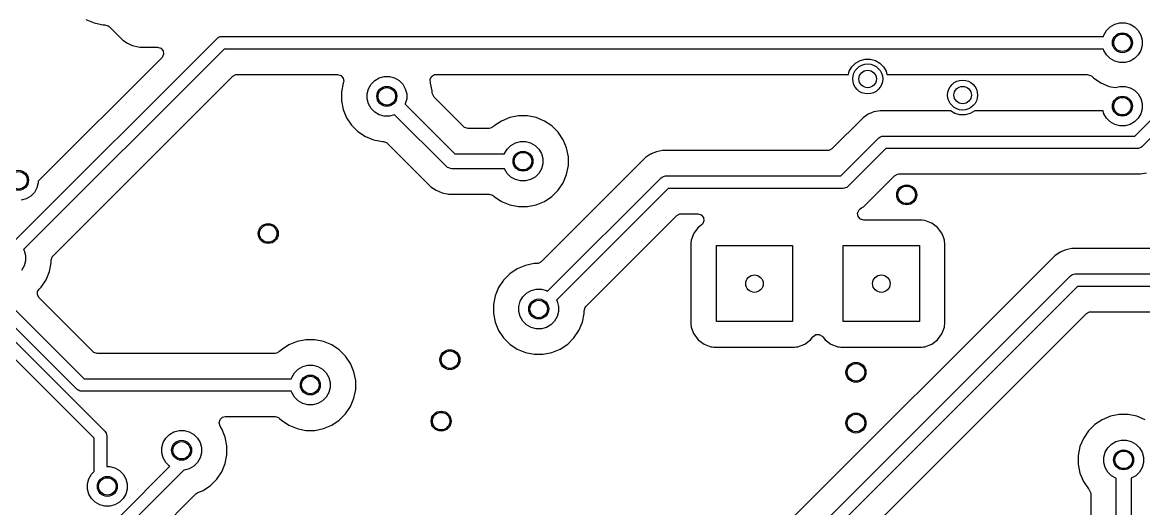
# Model space of a CAD drawing. Header units: inches. Extents: x -2.18 to 1.8, y 0.44 to 2.81.
# Drawn here: x -0.247 to 0.637, y 1.827 to 2.211 of the extents above; entities that cross this region are included whole.
import ezdxf

# ---------------------------------------------------------------- set-up
doc = ezdxf.new("R2010")
doc.units = ezdxf.units.IN
doc.header["$MEASUREMENT"] = 0
doc.layers.add('BLACK', color=250, linetype='CONTINUOUS')

msp = doc.modelspace()

# ---------------------------------------------------------------- linework, layer by layer
at = {"layer": 'BLACK', "linetype": 'CONTINUOUS'}
for p, q in [((-0.19694, 2.2133), (-0.19043, 2.21061)), ((-0.19043, 2.21061), (-0.18466, 2.20946)), ((-0.18466, 2.20946), (-0.18352, 2.20923)), ((-0.18352, 2.20923), (-0.18352, 2.20923)), ((-0.18352, 2.20923), (-0.18352, 2.20923)), ((-0.18352, 2.20923), (-0.18189, 2.20923)), ((-0.18189, 2.20923), (-0.17925, 2.20846)), ((0.61041, 2.20749), (0.61397, 2.20955)), ((0.61397, 2.20955), (0.61794, 2.21061)), ((0.61794, 2.21061), (0.62206, 2.21061)), ((0.62206, 2.21061), (0.62603, 2.20955)), ((0.62603, 2.20955), (0.62959, 2.20749)), ((-0.17925, 2.20846), (-0.17844, 2.2078)), ((-0.17844, 2.2078), (-0.16772, 2.19708)), ((0.60515, 2.19992), (0.60545, 2.20103)), ((0.60545, 2.20103), (0.60751, 2.20459)), ((0.60751, 2.20459), (0.61041, 2.20749)), ((0.62959, 2.20749), (0.63249, 2.20459)), ((0.63249, 2.20459), (0.63455, 2.20103)), ((0.63455, 2.20103), (0.63561, 2.19706)), ((-0.25298, 2.03898), (-0.09348, 2.19848)), ((-0.16772, 2.19708), (-0.16772, 2.19708)), ((-0.16772, 2.19708), (-0.16413, 2.19469)), ((-0.16413, 2.19469), (-0.16364, 2.19435)), ((-0.16364, 2.19435), (-0.16087, 2.19321)), ((-0.16087, 2.19321), (-0.16087, 2.19321)), ((-0.16087, 2.19321), (-0.16087, 2.19321)), ((-0.16087, 2.19321), (-0.1591, 2.19247)), ((-0.1591, 2.19247), (-0.1591, 2.19247)), ((-0.1591, 2.19247), (-0.15428, 2.19152)), ((-0.15428, 2.19152), (-0.15428, 2.19152)), ((-0.15428, 2.19152), (-0.15428, 2.19152)), ((-0.15428, 2.19152), (-0.15428, 2.19152)), ((-0.15428, 2.19152), (-0.14937, 2.19152)), ((-0.14937, 2.19152), (-0.14054, 2.19152)), ((-0.14054, 2.19152), (-0.1379, 2.19074)), ((-0.09348, 2.19848), (-0.09273, 2.19909)), ((-0.09273, 2.19909), (-0.09148, 2.19961)), ((-0.09273, 2.19909), (-0.09273, 2.19909)), ((-0.09148, 2.19961), (-0.09096, 2.19983)), ((-0.09096, 2.19983), (-0.09, 2.19992)), ((-0.09096, 2.19983), (-0.09096, 2.19983)), ((-0.09, 2.19992), (0.60515, 2.19992)), ((0.63561, 2.19294), (0.63455, 2.18897)), ((0.63561, 2.19706), (0.63561, 2.19294)), ((-0.08796, 2.19008), (-0.24602, 2.03202)), ((-0.13709, 2.18318), (-0.23439, 2.08589)), ((-0.1379, 2.19074), (-0.1361, 2.18866)), ((-0.13685, 2.18344), (-0.13709, 2.18318)), ((-0.13571, 2.18594), (-0.13685, 2.18344)), ((-0.1361, 2.18866), (-0.13571, 2.18594)), ((0.60515, 2.19008), (-0.08796, 2.19008)), ((0.60545, 2.18897), (0.60515, 2.19008)), ((0.60751, 2.18541), (0.60545, 2.18897)), ((0.61041, 2.18251), (0.60751, 2.18541)), ((0.61397, 2.18045), (0.61041, 2.18251)), ((0.62959, 2.18251), (0.62603, 2.18045)), ((0.63249, 2.18541), (0.62959, 2.18251)), ((0.63455, 2.18897), (0.63249, 2.18541)), ((0.4047, 2.17248), (0.40676, 2.17604)), ((0.40676, 2.17604), (0.40967, 2.17895)), ((0.40967, 2.17895), (0.41323, 2.18101)), ((0.41323, 2.18101), (0.4172, 2.18207)), ((0.4172, 2.18207), (0.42131, 2.18207)), ((0.42131, 2.18207), (0.42528, 2.18101)), ((0.42528, 2.18101), (0.42884, 2.17895)), ((0.42884, 2.17895), (0.43175, 2.17604)), ((0.43175, 2.17604), (0.4338, 2.17248)), ((0.61794, 2.17939), (0.61397, 2.18045)), ((0.62206, 2.17939), (0.61794, 2.17939)), ((0.62603, 2.18045), (0.62206, 2.17939)), ((-0.2228, 2.02693), (-0.0811, 2.16863)), ((-0.0811, 2.16863), (-0.07868, 2.16995)), ((-0.07868, 2.16995), (-0.07765, 2.17006)), ((-0.07765, 2.17006), (0.00146, 2.17006)), ((0.00146, 2.17006), (0.0041, 2.16928)), ((0.0041, 2.16928), (0.0059, 2.16721)), ((0.0059, 2.16721), (0.00629, 2.16448)), ((0.02782, 2.16234), (0.03073, 2.16525)), ((0.03073, 2.16525), (0.03429, 2.16731)), ((0.03429, 2.16731), (0.03826, 2.16837)), ((0.03826, 2.16837), (0.04237, 2.16837)), ((0.04237, 2.16837), (0.04634, 2.16731)), ((0.04634, 2.16731), (0.0499, 2.16525)), ((0.0499, 2.16525), (0.05281, 2.16234)), ((0.07436, 2.16604), (0.0756, 2.1685)), ((0.07465, 2.16342), (0.07436, 2.16604)), ((0.0756, 2.1685), (0.07796, 2.16991)), ((0.07796, 2.16991), (0.07917, 2.17006)), ((0.07917, 2.17006), (0.40405, 2.17006)), ((0.40405, 2.17006), (0.4047, 2.17248)), ((0.4338, 2.17248), (0.43445, 2.17006)), ((0.43445, 2.17006), (0.59234, 2.17006)), ((0.59234, 2.17006), (0.59497, 2.16928)), ((0.59497, 2.16928), (0.59579, 2.16863)), ((0.59579, 2.16863), (0.5972, 2.16722)), ((0.5972, 2.16722), (0.5972, 2.16722)), ((0.5972, 2.16722), (0.60306, 2.1633)), ((0.00592, 2.16319), (0.00455, 2.15628)), ((0.00455, 2.15628), (0.00455, 2.14923)), ((0.00597, 2.16331), (0.00592, 2.16319)), ((0.00592, 2.16319), (0.00592, 2.16319)), ((0.00629, 2.16448), (0.00597, 2.16331)), ((0.0247, 2.15481), (0.02577, 2.15878)), ((0.02577, 2.15878), (0.02782, 2.16234)), ((0.05281, 2.16234), (0.05486, 2.15878)), ((0.05486, 2.15878), (0.05593, 2.15481)), ((0.07465, 2.16338), (0.07464, 2.16342)), ((0.07464, 2.16342), (0.07465, 2.16342)), ((0.07466, 2.16331), (0.07465, 2.16338)), ((0.07471, 2.16319), (0.07466, 2.16331)), ((0.07593, 2.15703), (0.07471, 2.16319)), ((0.07471, 2.16319), (0.07471, 2.16319)), ((0.07471, 2.16319), (0.07471, 2.16319)), ((0.07608, 2.15628), (0.07593, 2.15703)), ((0.07608, 2.15567), (0.07608, 2.15628)), ((0.07608, 2.15628), (0.07608, 2.15628)), ((0.60306, 2.1633), (0.60306, 2.1633)), ((0.60306, 2.1633), (0.60306, 2.1633)), ((0.60306, 2.1633), (0.60957, 2.16061)), ((0.60957, 2.16061), (0.61436, 2.15965)), ((0.61436, 2.15965), (0.61794, 2.16061)), ((0.61794, 2.16061), (0.62206, 2.16061)), ((0.62206, 2.16061), (0.62603, 2.15955)), ((0.62603, 2.15955), (0.62959, 2.15749)), ((0.62959, 2.15749), (0.63249, 2.15459)), ((0.00455, 2.14923), (0.00592, 2.14232)), ((0.0247, 2.1507), (0.0247, 2.15481)), ((0.02577, 2.14673), (0.0247, 2.1507)), ((0.05593, 2.1507), (0.05486, 2.14673)), ((0.05593, 2.15481), (0.05593, 2.1507)), ((0.07619, 2.15464), (0.07608, 2.15567)), ((0.07751, 2.15222), (0.07619, 2.15464)), ((0.1008, 2.12893), (0.07751, 2.15222)), ((0.63249, 2.15459), (0.63455, 2.15103)), ((0.63455, 2.15103), (0.63561, 2.14706)), ((0.00592, 2.14232), (0.00592, 2.14232)), ((0.00592, 2.14232), (0.00862, 2.13581)), ((0.02782, 2.14317), (0.02577, 2.14673)), ((0.03073, 2.14026), (0.02782, 2.14317)), ((0.03429, 2.13821), (0.03073, 2.14026)), ((0.05486, 2.14673), (0.0548, 2.14662)), ((0.0548, 2.14662), (0.09394, 2.10748)), ((0.41964, 2.13856), (0.41556, 2.13583)), ((0.42285, 2.13989), (0.41964, 2.13856)), ((0.41964, 2.13856), (0.41964, 2.13856)), ((0.42418, 2.14044), (0.42285, 2.13989)), ((0.42285, 2.13989), (0.42285, 2.13989)), ((0.429, 2.1414), (0.42418, 2.14044)), ((0.42418, 2.14044), (0.42418, 2.14044)), ((0.48432, 2.1414), (0.429, 2.1414)), ((0.48447, 2.14125), (0.48432, 2.1414)), ((0.48803, 2.13919), (0.48447, 2.14125)), ((0.492, 2.13813), (0.48803, 2.13919)), ((0.50008, 2.13919), (0.49611, 2.13813)), ((0.50364, 2.14125), (0.50008, 2.13919)), ((0.50379, 2.1414), (0.50364, 2.14125)), ((0.6048, 2.1414), (0.50379, 2.1414)), ((0.60545, 2.13897), (0.6048, 2.1414)), ((0.60751, 2.13541), (0.60545, 2.13897)), ((0.63455, 2.13897), (0.63249, 2.13541)), ((0.63561, 2.14294), (0.63455, 2.13897)), ((0.63561, 2.14706), (0.63561, 2.14294)), ((0.00862, 2.13581), (0.00862, 2.13581)), ((0.00862, 2.13581), (0.01253, 2.12996)), ((0.01253, 2.12996), (0.01253, 2.12996)), ((0.01253, 2.12996), (0.01751, 2.12497)), ((0.03826, 2.13714), (0.03429, 2.13821)), ((0.04237, 2.13714), (0.03826, 2.13714)), ((0.04634, 2.13821), (0.04237, 2.13714)), ((0.04645, 2.13827), (0.04634, 2.13821)), ((0.08732, 2.0974), (0.04645, 2.13827)), ((0.13066, 2.13327), (0.1248, 2.12936)), ((0.13717, 2.13597), (0.13066, 2.13327)), ((0.13066, 2.13327), (0.13066, 2.13327)), ((0.14408, 2.13734), (0.13717, 2.13597)), ((0.13717, 2.13597), (0.13717, 2.13597)), ((0.15112, 2.13734), (0.14408, 2.13734)), ((0.14408, 2.13734), (0.14408, 2.13734)), ((0.15803, 2.13597), (0.15112, 2.13734)), ((0.15112, 2.13734), (0.15112, 2.13734)), ((0.16454, 2.13327), (0.15803, 2.13597)), ((0.15803, 2.13597), (0.15803, 2.13597)), ((0.1704, 2.12936), (0.16454, 2.13327)), ((0.16454, 2.13327), (0.16454, 2.13327)), ((0.41556, 2.13583), (0.3911, 2.11137)), ((0.41556, 2.13583), (0.41556, 2.13583)), ((0.49611, 2.13813), (0.492, 2.13813)), ((0.61041, 2.13251), (0.60751, 2.13541)), ((0.61397, 2.13045), (0.61041, 2.13251)), ((0.61794, 2.12939), (0.61397, 2.13045)), ((0.62603, 2.13045), (0.62206, 2.12939)), ((0.62959, 2.13251), (0.62603, 2.13045)), ((0.63249, 2.13541), (0.62959, 2.13251)), ((0.62978, 2.12138), (0.64362, 2.13522)), ((0.65202, 2.1297), (0.6353, 2.11298)), ((0.01751, 2.12497), (0.01751, 2.12497)), ((0.01751, 2.12497), (0.02337, 2.12106)), ((0.02337, 2.12106), (0.02337, 2.12106)), ((0.02337, 2.12106), (0.02337, 2.12106)), ((0.02337, 2.12106), (0.02988, 2.11836)), ((0.10162, 2.12827), (0.1008, 2.12893)), ((0.10426, 2.1275), (0.10162, 2.12827)), ((0.12092, 2.1275), (0.10426, 2.1275)), ((0.12196, 2.12761), (0.12092, 2.1275)), ((0.12437, 2.12893), (0.12196, 2.12761)), ((0.1248, 2.12936), (0.12437, 2.12893)), ((0.1248, 2.12936), (0.1248, 2.12936)), ((0.17538, 2.12438), (0.1704, 2.12936)), ((0.1704, 2.12936), (0.1704, 2.12936)), ((0.1793, 2.11852), (0.17538, 2.12438)), ((0.17538, 2.12438), (0.17538, 2.12438)), ((0.42872, 2.12055), (0.4305, 2.12128)), ((0.4305, 2.12128), (0.43146, 2.12138)), ((0.43146, 2.12138), (0.62978, 2.12138)), ((0.62206, 2.12939), (0.61794, 2.12939)), ((0.02988, 2.11836), (0.03679, 2.11699)), ((0.03679, 2.11699), (0.03679, 2.11699)), ((0.03679, 2.11699), (0.03679, 2.11699)), ((0.03679, 2.11699), (0.0374, 2.11699)), ((0.0374, 2.11699), (0.04004, 2.11621)), ((0.04004, 2.11621), (0.04085, 2.11556)), ((0.04085, 2.11556), (0.07497, 2.08144)), ((0.1351, 2.11116), (0.13801, 2.11407)), ((0.13801, 2.11407), (0.14157, 2.11612)), ((0.14157, 2.11612), (0.14554, 2.11719)), ((0.14554, 2.11719), (0.14965, 2.11719)), ((0.14965, 2.11719), (0.15362, 2.11612)), ((0.15362, 2.11612), (0.15719, 2.11407)), ((0.15719, 2.11407), (0.16009, 2.11116)), ((0.18199, 2.11201), (0.1793, 2.11852)), ((0.1793, 2.11852), (0.1793, 2.11852)), ((0.1793, 2.11852), (0.1793, 2.11852)), ((0.18337, 2.1051), (0.18199, 2.11201)), ((0.39796, 2.08992), (0.42798, 2.11994)), ((0.42798, 2.11994), (0.42872, 2.12055)), ((0.6333, 2.11185), (0.63278, 2.11163)), ((0.63456, 2.11236), (0.6333, 2.11185)), ((0.6353, 2.11298), (0.63456, 2.11237)), ((0.63456, 2.11237), (0.63456, 2.11236)), ((0.09394, 2.10748), (0.13302, 2.10748)), ((0.13302, 2.10748), (0.13305, 2.1076)), ((0.13305, 2.1076), (0.1351, 2.11116)), ((0.16009, 2.11116), (0.16215, 2.1076)), ((0.2441, 2.10437), (0.16193, 2.0222)), ((0.16215, 2.1076), (0.16321, 2.10363)), ((0.16321, 2.10363), (0.16321, 2.09952)), ((0.18337, 2.09805), (0.18337, 2.1051)), ((0.24819, 2.1071), (0.2441, 2.10437)), ((0.2441, 2.10437), (0.2441, 2.10437)), ((0.24851, 2.10724), (0.24819, 2.1071)), ((0.24863, 2.10729), (0.24851, 2.10724)), ((0.25272, 2.10898), (0.24863, 2.10729)), ((0.24863, 2.10729), (0.24863, 2.10729)), ((0.25273, 2.10898), (0.25272, 2.10898)), ((0.25754, 2.10994), (0.25273, 2.10898)), ((0.38765, 2.10994), (0.25754, 2.10994)), ((0.38868, 2.11005), (0.38765, 2.10994)), ((0.3911, 2.11137), (0.38868, 2.11005)), ((0.4335, 2.11154), (0.40348, 2.08152)), ((0.63182, 2.11154), (0.4335, 2.11154)), ((0.63278, 2.11163), (0.63182, 2.11154)), ((0.63278, 2.11163), (0.63278, 2.11163)), ((0.08822, 2.09666), (0.08732, 2.0974)), ((0.08922, 2.09625), (0.08822, 2.09666)), ((0.09034, 2.09578), (0.08922, 2.09625)), ((0.0915, 2.09567), (0.09034, 2.09578)), ((0.13302, 2.09567), (0.0915, 2.09567)), ((0.13305, 2.09555), (0.13302, 2.09567)), ((0.1351, 2.09199), (0.13305, 2.09555)), ((0.16215, 2.09555), (0.16009, 2.09199)), ((0.16321, 2.09952), (0.16215, 2.09555)), ((0.18199, 2.09114), (0.18337, 2.09805)), ((-0.23439, 2.08589), (-0.23439, 2.08444)), ((0.13801, 2.08908), (0.1351, 2.09199)), ((0.14157, 2.08703), (0.13801, 2.08908)), ((0.14554, 2.08596), (0.14157, 2.08703)), ((0.14965, 2.08596), (0.14554, 2.08596)), ((0.15362, 2.08703), (0.14965, 2.08596)), ((0.15719, 2.08908), (0.15362, 2.08703)), ((0.16009, 2.09199), (0.15719, 2.08908)), ((0.16702, 1.99898), (0.25652, 2.08848)), ((0.1793, 2.08463), (0.18199, 2.09114)), ((0.25652, 2.08848), (0.25727, 2.08909)), ((0.25727, 2.08909), (0.25839, 2.08956)), ((0.25727, 2.08909), (0.25727, 2.08909)), ((0.25839, 2.08956), (0.25904, 2.08983)), ((0.25904, 2.08983), (0.26, 2.08992)), ((0.25904, 2.08983), (0.25904, 2.08983)), ((0.26, 2.08992), (0.39796, 2.08992)), ((0.42775, 2.07748), (0.44036, 2.09009)), ((0.44036, 2.09009), (0.44277, 2.0914)), ((0.44277, 2.0914), (0.44381, 2.09152)), ((0.44381, 2.09152), (0.63428, 2.09152)), ((0.63428, 2.09152), (0.6391, 2.09247)), ((0.63428, 2.09152), (0.63428, 2.09152)), ((-0.23751, 2.07691), (-0.24041, 2.074)), ((-0.23545, 2.08047), (-0.23751, 2.07691)), ((-0.23439, 2.08444), (-0.23545, 2.08047)), ((0.07497, 2.08144), (0.07497, 2.08144)), ((0.07497, 2.08144), (0.07922, 2.0786)), ((0.07922, 2.0786), (0.07922, 2.0786)), ((0.07922, 2.0786), (0.07922, 2.0786)), ((0.07922, 2.0786), (0.08393, 2.07665)), ((0.08393, 2.07665), (0.0878, 2.07588)), ((0.1704, 2.07379), (0.17538, 2.07877)), ((0.26204, 2.08008), (0.17398, 1.99202)), ((0.17538, 2.07877), (0.1793, 2.08463)), ((0.4, 2.08008), (0.26204, 2.08008)), ((0.40096, 2.08017), (0.4, 2.08008)), ((0.40168, 2.08047), (0.40096, 2.08017)), ((0.40096, 2.08017), (0.40096, 2.08017)), ((0.40273, 2.08091), (0.40168, 2.08047)), ((0.40348, 2.08152), (0.40273, 2.08091)), ((0.40273, 2.08091), (0.40273, 2.08091)), ((0.4159, 2.06563), (0.42775, 2.07748)), ((-0.24397, 2.07195), (-0.24794, 2.07088)), ((-0.24041, 2.074), (-0.24397, 2.07195)), ((0.0878, 2.07588), (0.08894, 2.07565)), ((0.08894, 2.07565), (0.08894, 2.07565)), ((0.08894, 2.07565), (0.09405, 2.07565)), ((0.09405, 2.07565), (0.12092, 2.07565)), ((0.12092, 2.07565), (0.12356, 2.07487)), ((0.12356, 2.07487), (0.12437, 2.07422)), ((0.12437, 2.07422), (0.1248, 2.07379)), ((0.1248, 2.07379), (0.1248, 2.07379)), ((0.1248, 2.07379), (0.13066, 2.06988)), ((0.13066, 2.06988), (0.13066, 2.06988)), ((0.13066, 2.06988), (0.13066, 2.06988)), ((0.13066, 2.06988), (0.13717, 2.06718)), ((0.15803, 2.06718), (0.16454, 2.06988)), ((0.16454, 2.06988), (0.1704, 2.07379)), ((0.13717, 2.06718), (0.14408, 2.06581)), ((0.14408, 2.06581), (0.14408, 2.06581)), ((0.14408, 2.06581), (0.14408, 2.06581)), ((0.14408, 2.06581), (0.15112, 2.06581)), ((0.15112, 2.06581), (0.15803, 2.06718)), ((0.15112, 2.06581), (0.15112, 2.06581)), ((0.2689, 2.05863), (0.27132, 2.05995)), ((0.27132, 2.05995), (0.27235, 2.06006)), ((0.27235, 2.06006), (0.2854, 2.06006)), ((0.2854, 2.06006), (0.28804, 2.05928)), ((0.28804, 2.05928), (0.28984, 2.05721)), ((0.41129, 2.0606), (0.41243, 2.0631)), ((0.41168, 2.05787), (0.41129, 2.0606)), ((0.41243, 2.0631), (0.41341, 2.06396)), ((0.41341, 2.06396), (0.41445, 2.06466)), ((0.41445, 2.06466), (0.4159, 2.06563)), ((0.1972, 1.98693), (0.2689, 2.05863)), ((0.28771, 2.05081), (0.2857, 2.0493)), ((0.28833, 2.05127), (0.28771, 2.05081)), ((0.28909, 2.05198), (0.28833, 2.05127)), ((0.29023, 2.05448), (0.28909, 2.05198)), ((0.28984, 2.05721), (0.29023, 2.05448)), ((0.41348, 2.05579), (0.41168, 2.05787)), ((0.41612, 2.05502), (0.41348, 2.05579)), ((0.46191, 2.05502), (0.41612, 2.05502)), ((0.46192, 2.05502), (0.46191, 2.05502)), ((0.4643, 2.05476), (0.46192, 2.05502)), ((0.46961, 2.05278), (0.4643, 2.05476)), ((0.46969, 2.05275), (0.46961, 2.05278)), ((0.4743, 2.0493), (0.46969, 2.05275)), ((0.28225, 2.04469), (0.28024, 2.0393)), ((0.2857, 2.0493), (0.28225, 2.04469)), ((0.47775, 2.04469), (0.4743, 2.0493)), ((0.47888, 2.04167), (0.47775, 2.04469)), ((0.47974, 2.03936), (0.47888, 2.04167)), ((0.28024, 2.0393), (0.27998, 2.03692)), ((0.27998, 2.03692), (0.27998, 1.97308)), ((0.28024, 2.0393), (0.28024, 2.0393)), ((0.3, 1.975), (0.3, 2.035)), ((0.3, 2.035), (0.36, 2.035)), ((0.36, 2.035), (0.36, 1.975)), ((0.4, 1.975), (0.4, 2.035)), ((0.4, 2.035), (0.46, 2.035)), ((0.46, 2.035), (0.46, 1.975)), ((0.47976, 2.0393), (0.47974, 2.03936)), ((0.47989, 2.03814), (0.47976, 2.0393)), ((0.48002, 2.03692), (0.47989, 2.03814)), ((0.48002, 2.03691), (0.48002, 2.03692)), ((0.48002, 1.97309), (0.48002, 2.03691)), ((0.58021, 2.03261), (0.57539, 2.03165)), ((1.28395, 2.03261), (0.58021, 2.03261)), ((-0.29772, 2.02932), (-0.19833, 1.92992)), ((-0.24602, 2.03202), (-0.24545, 2.03103)), ((-0.24545, 2.03103), (-0.24439, 2.02706)), ((-0.24439, 2.02706), (-0.24439, 2.02294)), ((-0.22423, 2.02347), (-0.22346, 2.02611)), ((-0.22423, 2.02148), (-0.22423, 2.02347)), ((-0.22346, 2.02611), (-0.2228, 2.02693)), ((0.56677, 2.02704), (0.2611, 1.72137)), ((0.57086, 2.02977), (0.56677, 2.02704)), ((0.56677, 2.02704), (0.56677, 2.02704)), ((0.57539, 2.03165), (0.57086, 2.02977)), ((0.57086, 2.02977), (0.57086, 2.02977)), ((0.57539, 2.03165), (0.57539, 2.03165)), ((-0.20385, 1.92152), (-0.30324, 2.02092)), ((-0.24545, 2.01897), (-0.24751, 2.01541)), ((-0.24439, 2.02294), (-0.24545, 2.01897)), ((-0.22561, 2.01457), (-0.22423, 2.02148)), ((0.14306, 2.0167), (0.1372, 2.01278)), ((0.14957, 2.01939), (0.14306, 2.0167)), ((0.14306, 2.0167), (0.14306, 2.0167)), ((0.15648, 2.02077), (0.14957, 2.01939)), ((0.14957, 2.01939), (0.14957, 2.01939)), ((0.15847, 2.02077), (0.15648, 2.02077)), ((0.15951, 2.02088), (0.15847, 2.02077)), ((0.16193, 2.0222), (0.15951, 2.02088)), ((-0.23222, 2.0022), (-0.2283, 2.00806)), ((-0.2283, 2.00806), (-0.22561, 2.01457)), ((0.13222, 2.0078), (0.1283, 2.00194)), ((0.1372, 2.01278), (0.13222, 2.0078)), ((0.13222, 2.0078), (0.13222, 2.0078)), ((0.1372, 2.01278), (0.1372, 2.01278)), ((0.26796, 1.69992), (0.57919, 2.01115)), ((0.57919, 2.01115), (0.57994, 2.01176)), ((0.57994, 2.01176), (0.58097, 2.01219)), ((0.57994, 2.01176), (0.57994, 2.01176)), ((0.58097, 2.01219), (0.58171, 2.0125)), ((0.58171, 2.0125), (0.58267, 2.01259)), ((0.58171, 2.0125), (0.58171, 2.0125)), ((0.58267, 2.01259), (1.4237, 2.01259)), ((-0.29775, 2.00429), (-0.18194, 1.88848)), ((-0.23512, 1.99612), (-0.23493, 1.99887)), ((-0.23493, 1.99887), (-0.2338, 2.00061)), ((-0.2338, 2.00061), (-0.23222, 2.0022)), ((-0.23222, 2.0022), (-0.23222, 2.0022)), ((0.1283, 2.00194), (0.12561, 1.99543)), ((0.1283, 2.00194), (0.1283, 2.00194)), ((0.14751, 1.99459), (0.15041, 1.99749)), ((0.15041, 1.99749), (0.15397, 1.99955)), ((0.15397, 1.99955), (0.15794, 2.00061)), ((0.15794, 2.00061), (0.16206, 2.00061)), ((0.16206, 2.00061), (0.16603, 1.99955)), ((0.16603, 1.99955), (0.16702, 1.99898)), ((0.58471, 2.00275), (0.27348, 1.69152)), ((1.42574, 2.00275), (0.58471, 2.00275)), ((-0.19034, 1.88296), (-0.30327, 1.99589)), ((-0.2338, 1.99371), (-0.23512, 1.99612)), ((-0.19147, 1.95137), (-0.2338, 1.99371)), ((0.12561, 1.99543), (0.12423, 1.98852)), ((0.12423, 1.98852), (0.12423, 1.98148)), ((0.12561, 1.99543), (0.12561, 1.99543)), ((0.14439, 1.98706), (0.14545, 1.99103)), ((0.14545, 1.99103), (0.14751, 1.99459)), ((0.17398, 1.99202), (0.17455, 1.99103)), ((0.17455, 1.99103), (0.17561, 1.98706)), ((0.12423, 1.98148), (0.12561, 1.97457)), ((0.14439, 1.98294), (0.14439, 1.98706)), ((0.14545, 1.97897), (0.14439, 1.98294)), ((0.17561, 1.98294), (0.17455, 1.97897)), ((0.17561, 1.98706), (0.17561, 1.98294)), ((0.19439, 1.97457), (0.19577, 1.98148)), ((0.19577, 1.98347), (0.19654, 1.98611)), ((0.19577, 1.98148), (0.19577, 1.98347)), ((0.19654, 1.98611), (0.1972, 1.98693)), ((0.29709, 1.68682), (0.59157, 1.9813)), ((0.59157, 1.9813), (0.59398, 1.98262)), ((0.59398, 1.98262), (0.59502, 1.98273)), ((0.59502, 1.98273), (0.98016, 1.98273)), ((0.12561, 1.97457), (0.12561, 1.97457)), ((0.12561, 1.97457), (0.1283, 1.96806)), ((0.14751, 1.97541), (0.14545, 1.97897)), ((0.15041, 1.97251), (0.14751, 1.97541)), ((0.15397, 1.97045), (0.15041, 1.97251)), ((0.15794, 1.96939), (0.15397, 1.97045)), ((0.16603, 1.97045), (0.16206, 1.96939)), ((0.16959, 1.97251), (0.16603, 1.97045)), ((0.17249, 1.97541), (0.16959, 1.97251)), ((0.17455, 1.97897), (0.17249, 1.97541)), ((0.1917, 1.96806), (0.19439, 1.97457)), ((0.27998, 1.97308), (0.28024, 1.9707)), ((0.28024, 1.9707), (0.28024, 1.9707)), ((0.28024, 1.9707), (0.2821, 1.96569)), ((0.36, 1.975), (0.3, 1.975)), ((0.46, 1.975), (0.4, 1.975)), ((0.47775, 1.96531), (0.47976, 1.9707)), ((0.47976, 1.9707), (0.47991, 1.97202)), ((0.47991, 1.97202), (0.48002, 1.97308)), ((0.48002, 1.97308), (0.48002, 1.97309)), ((0.1283, 1.96806), (0.1283, 1.96806)), ((0.1283, 1.96806), (0.13222, 1.9622)), ((0.13222, 1.9622), (0.13222, 1.9622)), ((0.13222, 1.9622), (0.1372, 1.95722)), ((0.16206, 1.96939), (0.15794, 1.96939)), ((0.1828, 1.95722), (0.18778, 1.9622)), ((0.18778, 1.9622), (0.1917, 1.96806)), ((0.2821, 1.96569), (0.28225, 1.96531)), ((0.28225, 1.96531), (0.2857, 1.9607)), ((0.3743, 1.9607), (0.37609, 1.96309)), ((0.37609, 1.96309), (0.37829, 1.96474)), ((0.37829, 1.96474), (0.38104, 1.96493)), ((0.38104, 1.96493), (0.38345, 1.96362)), ((0.38345, 1.96362), (0.38391, 1.96309)), ((0.38391, 1.96309), (0.3857, 1.9607)), ((0.4743, 1.9607), (0.47775, 1.96531)), ((-0.0428, 1.95278), (-0.04421, 1.95137)), ((-0.03694, 1.9567), (-0.0428, 1.95278)), ((-0.0428, 1.95278), (-0.0428, 1.95278)), ((-0.03043, 1.95939), (-0.03694, 1.9567)), ((-0.03694, 1.9567), (-0.03694, 1.9567)), ((-0.02352, 1.96077), (-0.03043, 1.95939)), ((-0.03043, 1.95939), (-0.03043, 1.95939)), ((-0.01648, 1.96077), (-0.02352, 1.96077)), ((-0.02352, 1.96077), (-0.02352, 1.96077)), ((-0.00957, 1.95939), (-0.01648, 1.96077)), ((-0.01648, 1.96077), (-0.01648, 1.96077)), ((-0.00306, 1.9567), (-0.00957, 1.95939)), ((-0.00957, 1.95939), (-0.00957, 1.95939)), ((0.0028, 1.95278), (-0.00306, 1.9567)), ((-0.00306, 1.9567), (-0.00306, 1.9567)), ((0.00778, 1.9478), (0.0028, 1.95278)), ((0.0028, 1.95278), (0.0028, 1.95278)), ((0.1372, 1.95722), (0.1372, 1.95722)), ((0.1372, 1.95722), (0.14306, 1.9533)), ((0.14306, 1.9533), (0.14306, 1.9533)), ((0.14306, 1.9533), (0.14306, 1.9533)), ((0.14306, 1.9533), (0.14957, 1.95061)), ((0.17043, 1.95061), (0.17694, 1.9533)), ((0.17694, 1.9533), (0.1828, 1.95722)), ((0.2857, 1.9607), (0.29031, 1.95725)), ((0.29031, 1.95725), (0.2957, 1.95524)), ((0.2957, 1.95524), (0.29677, 1.95512)), ((0.29677, 1.95512), (0.29808, 1.95498)), ((0.29808, 1.95498), (0.29809, 1.95498)), ((0.29809, 1.95498), (0.36191, 1.95498)), ((0.36191, 1.95498), (0.36192, 1.95498)), ((0.36192, 1.95498), (0.36298, 1.95509)), ((0.36298, 1.95509), (0.3643, 1.95524)), ((0.3643, 1.95524), (0.36969, 1.95725)), ((0.36969, 1.95725), (0.3743, 1.9607)), ((0.3857, 1.9607), (0.39031, 1.95725)), ((0.39031, 1.95725), (0.3957, 1.95524)), ((0.3957, 1.95524), (0.39677, 1.95512)), ((0.39677, 1.95512), (0.39808, 1.95498)), ((0.39808, 1.95498), (0.39809, 1.95498)), ((0.39809, 1.95498), (0.46191, 1.95498)), ((0.46191, 1.95498), (0.46192, 1.95498)), ((0.46192, 1.95498), (0.46298, 1.95509)), ((0.46298, 1.95509), (0.4643, 1.95524)), ((0.4643, 1.95524), (0.46969, 1.95725)), ((0.46969, 1.95725), (0.4743, 1.9607)), ((-0.19065, 1.95072), (-0.19147, 1.95137)), ((-0.18801, 1.94994), (-0.19065, 1.95072)), ((-0.04766, 1.94994), (-0.18801, 1.94994)), ((-0.04663, 1.95005), (-0.04766, 1.94994)), ((-0.04421, 1.95137), (-0.04663, 1.95005)), ((0.0117, 1.94194), (0.00778, 1.9478)), ((0.00778, 1.9478), (0.00778, 1.9478)), ((0.14957, 1.95061), (0.15648, 1.94923)), ((0.15648, 1.94923), (0.15648, 1.94923)), ((0.15648, 1.94923), (0.15648, 1.94923)), ((0.15648, 1.94923), (0.16352, 1.94923)), ((0.16352, 1.94923), (0.17043, 1.95061)), ((0.16352, 1.94923), (0.16352, 1.94923)), ((-0.03249, 1.93459), (-0.02959, 1.93749)), ((-0.02959, 1.93749), (-0.02603, 1.93955)), ((-0.02603, 1.93955), (-0.02206, 1.94061)), ((-0.02206, 1.94061), (-0.01794, 1.94061)), ((-0.01794, 1.94061), (-0.01397, 1.93955)), ((-0.01397, 1.93955), (-0.01041, 1.93749)), ((-0.01041, 1.93749), (-0.00751, 1.93459)), ((0.01439, 1.93543), (0.0117, 1.94194)), ((0.0117, 1.94194), (0.0117, 1.94194)), ((0.0117, 1.94194), (0.0117, 1.94194)), ((0.01577, 1.92852), (0.01439, 1.93543)), ((-0.19833, 1.92992), (-0.03485, 1.92992)), ((-0.03485, 1.92992), (-0.03455, 1.93103)), ((-0.03455, 1.93103), (-0.03249, 1.93459)), ((-0.00751, 1.93459), (-0.00545, 1.93103)), ((-0.00545, 1.93103), (-0.00439, 1.92706)), ((-0.00439, 1.92706), (-0.00439, 1.92294)), ((0.01577, 1.92148), (0.01577, 1.92852)), ((-0.2031, 1.92091), (-0.20385, 1.92152)), ((-0.20228, 1.92057), (-0.2031, 1.92091)), ((-0.2031, 1.92091), (-0.2031, 1.92091)), ((-0.20133, 1.92017), (-0.20228, 1.92057)), ((-0.20037, 1.92008), (-0.20133, 1.92017)), ((-0.20133, 1.92017), (-0.20133, 1.92017)), ((-0.03485, 1.92008), (-0.20037, 1.92008)), ((-0.03455, 1.91897), (-0.03485, 1.92008)), ((-0.03249, 1.91541), (-0.03455, 1.91897)), ((-0.00545, 1.91897), (-0.00751, 1.91541)), ((-0.00439, 1.92294), (-0.00545, 1.91897)), ((0.01439, 1.91457), (0.01577, 1.92148)), ((-0.02959, 1.91251), (-0.03249, 1.91541)), ((-0.02603, 1.91045), (-0.02959, 1.91251)), ((-0.02206, 1.90939), (-0.02603, 1.91045)), ((-0.01794, 1.90939), (-0.02206, 1.90939)), ((-0.01397, 1.91045), (-0.01794, 1.90939)), ((-0.01041, 1.91251), (-0.01397, 1.91045)), ((-0.00751, 1.91541), (-0.01041, 1.91251)), ((0.0117, 1.90806), (0.01439, 1.91457)), ((-0.08913, 1.89958), (-0.08702, 1.90006)), ((-0.08702, 1.90006), (-0.04766, 1.90006)), ((-0.04766, 1.90006), (-0.04503, 1.89928)), ((0.0028, 1.89722), (0.00778, 1.9022)), ((0.00778, 1.9022), (0.0117, 1.90806)), ((0.61052, 1.90034), (0.60401, 1.89765)), ((0.61743, 1.90172), (0.61052, 1.90034)), ((0.61052, 1.90034), (0.61052, 1.90034)), ((0.62447, 1.90172), (0.61743, 1.90172)), ((0.61743, 1.90172), (0.61743, 1.90172)), ((0.63138, 1.90034), (0.62447, 1.90172)), ((0.62447, 1.90172), (0.62447, 1.90172)), ((0.63789, 1.89765), (0.63138, 1.90034)), ((0.63138, 1.90034), (0.63138, 1.90034)), ((-0.0919, 1.89509), (-0.09118, 1.89774)), ((-0.09108, 1.89246), (-0.0919, 1.89509)), ((-0.09118, 1.89774), (-0.08913, 1.89958)), ((-0.08976, 1.89049), (-0.09108, 1.89246)), ((-0.04503, 1.89928), (-0.04421, 1.89863)), ((-0.04421, 1.89863), (-0.0428, 1.89722)), ((-0.0428, 1.89722), (-0.0428, 1.89722)), ((-0.0428, 1.89722), (-0.03694, 1.8933)), ((-0.03694, 1.8933), (-0.03694, 1.8933)), ((-0.03694, 1.8933), (-0.03694, 1.8933)), ((-0.03694, 1.8933), (-0.03043, 1.89061)), ((-0.00957, 1.89061), (-0.00306, 1.8933)), ((-0.00306, 1.8933), (0.0028, 1.89722)), ((0.59815, 1.89373), (0.59317, 1.88875)), ((0.60401, 1.89765), (0.59815, 1.89373)), ((0.59815, 1.89373), (0.59815, 1.89373)), ((0.60401, 1.89765), (0.60401, 1.89765)), ((-0.19034, 1.85674), (-0.19034, 1.88296)), ((-0.18194, 1.88848), (-0.18133, 1.88773)), ((-0.18133, 1.88773), (-0.18133, 1.88773)), ((-0.18133, 1.88773), (-0.18104, 1.88704)), ((-0.18104, 1.88704), (-0.18063, 1.88604)), ((-0.18063, 1.88604), (-0.18059, 1.88596)), ((-0.18059, 1.88596), (-0.1805, 1.885)), ((-0.1805, 1.885), (-0.1805, 1.86061)), ((-0.13601, 1.87957), (-0.13395, 1.88313)), ((-0.13395, 1.88313), (-0.13104, 1.88604)), ((-0.13104, 1.88604), (-0.12748, 1.88809)), ((-0.12748, 1.88809), (-0.12351, 1.88916)), ((-0.12351, 1.88916), (-0.1194, 1.88916)), ((-0.1194, 1.88916), (-0.11543, 1.88809)), ((-0.11543, 1.88809), (-0.11187, 1.88604)), ((-0.11187, 1.88604), (-0.10896, 1.88313)), ((-0.10896, 1.88313), (-0.10691, 1.87957)), ((-0.08706, 1.88398), (-0.08976, 1.89049)), ((-0.08976, 1.89049), (-0.08976, 1.89049)), ((-0.08976, 1.89049), (-0.08976, 1.89049)), ((-0.08569, 1.87707), (-0.08706, 1.88398)), ((-0.03043, 1.89061), (-0.02487, 1.8895)), ((-0.02487, 1.8895), (-0.02352, 1.88923)), ((-0.02352, 1.88923), (-0.02352, 1.88923)), ((-0.02352, 1.88923), (-0.02352, 1.88923)), ((-0.02352, 1.88923), (-0.01648, 1.88923)), ((-0.01648, 1.88923), (-0.00957, 1.89061)), ((-0.01648, 1.88923), (-0.01648, 1.88923)), ((0.58925, 1.88289), (0.58656, 1.87638)), ((0.59317, 1.88875), (0.58925, 1.88289)), ((0.58925, 1.88289), (0.58925, 1.88289)), ((0.59317, 1.88875), (0.59317, 1.88875)), ((-0.13707, 1.8756), (-0.13601, 1.87957)), ((-0.13707, 1.87149), (-0.13707, 1.8756)), ((-0.10691, 1.87957), (-0.10584, 1.8756)), ((-0.10584, 1.8756), (-0.10584, 1.87149)), ((-0.08569, 1.87002), (-0.08569, 1.87707)), ((0.58656, 1.87638), (0.58518, 1.86947)), ((0.58656, 1.87638), (0.58656, 1.87638)), ((0.6064, 1.87198), (0.60846, 1.87554)), ((0.60846, 1.87554), (0.61136, 1.87844)), ((0.61136, 1.87844), (0.61492, 1.8805)), ((0.61492, 1.8805), (0.61889, 1.88156)), ((0.61889, 1.88156), (0.62301, 1.88156)), ((0.62301, 1.88156), (0.62698, 1.8805)), ((0.62698, 1.8805), (0.63054, 1.87844)), ((0.63054, 1.87844), (0.63344, 1.87554)), ((0.63344, 1.87554), (0.6355, 1.87198)), ((-0.13601, 1.86752), (-0.13707, 1.87149)), ((-0.13395, 1.86396), (-0.13601, 1.86752)), ((-0.10691, 1.86752), (-0.10896, 1.86396)), ((-0.10584, 1.87149), (-0.10691, 1.86752)), ((-0.08706, 1.86311), (-0.08569, 1.87002)), ((0.58518, 1.86947), (0.58518, 1.86243)), ((0.60534, 1.86801), (0.6064, 1.87198)), ((0.60534, 1.86389), (0.60534, 1.86801)), ((0.6355, 1.87198), (0.63656, 1.86801)), ((0.63656, 1.86801), (0.63656, 1.86389)), ((-0.19249, 1.85459), (-0.19034, 1.85674)), ((-0.1805, 1.86061), (-0.17794, 1.86061)), ((-0.17794, 1.86061), (-0.17397, 1.85955)), ((-0.17397, 1.85955), (-0.17041, 1.85749)), ((-0.17041, 1.85749), (-0.16751, 1.85459)), ((-0.17022, 1.82138), (-0.13073, 1.86087)), ((-0.11974, 1.85793), (-0.1647, 1.81298)), ((-0.13104, 1.86105), (-0.13395, 1.86396)), ((-0.13073, 1.86087), (-0.13104, 1.86105)), ((-0.1194, 1.85793), (-0.11974, 1.85793)), ((-0.11543, 1.85899), (-0.1194, 1.85793)), ((-0.11187, 1.86105), (-0.11543, 1.85899)), ((-0.10896, 1.86396), (-0.11187, 1.86105)), ((-0.09367, 1.85074), (-0.08976, 1.8566)), ((-0.08976, 1.8566), (-0.08706, 1.86311)), ((0.58518, 1.86243), (0.58656, 1.85552)), ((0.6064, 1.85992), (0.60534, 1.86389)), ((0.60846, 1.85636), (0.6064, 1.85992)), ((0.61136, 1.85346), (0.60846, 1.85636)), ((0.63344, 1.85636), (0.63054, 1.85346)), ((0.6355, 1.85992), (0.63344, 1.85636)), ((0.63656, 1.86389), (0.6355, 1.85992)), ((-0.19561, 1.84706), (-0.19455, 1.85103)), ((-0.19561, 1.84294), (-0.19561, 1.84706)), ((-0.19455, 1.85103), (-0.19249, 1.85459)), ((-0.16751, 1.85459), (-0.16545, 1.85103)), ((-0.16545, 1.85103), (-0.16439, 1.84706)), ((-0.16439, 1.84706), (-0.16439, 1.84294)), ((-0.09866, 1.84576), (-0.09367, 1.85074)), ((0.58656, 1.85552), (0.58656, 1.85552)), ((0.58656, 1.85552), (0.58925, 1.84901)), ((0.58925, 1.84901), (0.58925, 1.84901)), ((0.58925, 1.84901), (0.59317, 1.84315)), ((0.61492, 1.8514), (0.61136, 1.85346)), ((0.61504, 1.85137), (0.61492, 1.8514)), ((0.61504, 1.72177), (0.61504, 1.85137)), ((0.62698, 1.8514), (0.62686, 1.85137)), ((0.62686, 1.85137), (0.62686, 1.72421)), ((0.63054, 1.85346), (0.62698, 1.8514)), ((-0.19455, 1.83897), (-0.19561, 1.84294)), ((-0.19249, 1.83541), (-0.19455, 1.83897)), ((-0.16545, 1.83897), (-0.16751, 1.83541)), ((-0.16439, 1.84294), (-0.16545, 1.83897)), ((-0.15228, 1.79708), (-0.11032, 1.83904)), ((-0.11032, 1.83904), (-0.10874, 1.8401)), ((-0.10874, 1.8401), (-0.10451, 1.84185)), ((-0.10451, 1.84185), (-0.09866, 1.84576)), ((0.59317, 1.84315), (0.59317, 1.84315)), ((0.59317, 1.84315), (0.59359, 1.84272)), ((0.59359, 1.84272), (0.59491, 1.84031)), ((0.59491, 1.84031), (0.59502, 1.83927)), ((0.59502, 1.83927), (0.59502, 1.72432)), ((-0.18959, 1.83251), (-0.19249, 1.83541)), ((-0.18603, 1.83045), (-0.18959, 1.83251)), ((-0.18206, 1.82939), (-0.18603, 1.83045)), ((-0.17794, 1.82939), (-0.18206, 1.82939)), ((-0.17397, 1.83045), (-0.17794, 1.82939)), ((-0.17041, 1.83251), (-0.17397, 1.83045)), ((-0.16751, 1.83541), (-0.17041, 1.83251))]:
    msp.add_line(p, q, dxfattribs=at)
at = {"layer": 'BLACK'}
for centre, radius in [((0.62, 2.195), 0.00787), ((0.41925, 2.16646), 0.01181), ((0.49406, 2.15374), 0.01181), ((0.04031, 2.15276), 0.00787), ((0.62, 2.145), 0.00787), ((0.1476, 2.10157), 0.00787), ((-0.25, 2.0865), 0.00787), ((0.45, 2.075), 0.00787), ((-0.05319, 2.04449), 0.00787), ((0.33, 2.005), 0.00689), ((0.43, 2.005), 0.00689), ((0.16, 1.985), 0.00787), ((0.09, 1.945), 0.00787), ((0.41, 1.935), 0.00787), ((-0.02, 1.925), 0.00787), ((0.08307, 1.8965), 0.00787), ((0.41, 1.895), 0.00787), ((-0.12146, 1.87354), 0.00787), ((0.62095, 1.86595), 0.00787), ((-0.18, 1.845), 0.00787)]:
    msp.add_circle(centre, radius, dxfattribs=at)
at = {"layer": 'WHITE'}
for centre in [(0.62, 2.195), (0.41925, 2.16646), (0.04031, 2.15276), (0.49406, 2.15374), (0.62, 2.145), (0.1476, 2.10157), (-0.25, 2.0865), (0.45, 2.075), (-0.05319, 2.04449), (0.33, 2.005), (0.43, 2.005), (0.16, 1.985), (0.09, 1.945), (0.41, 1.935), (-0.02, 1.925), (0.08307, 1.8965), (0.41, 1.895), (-0.12146, 1.87354), (0.62095, 1.86595), (-0.18, 1.845)]:
    msp.add_circle(centre, 0.00689, dxfattribs=at)

doc.saveas('drawing.dxf')
